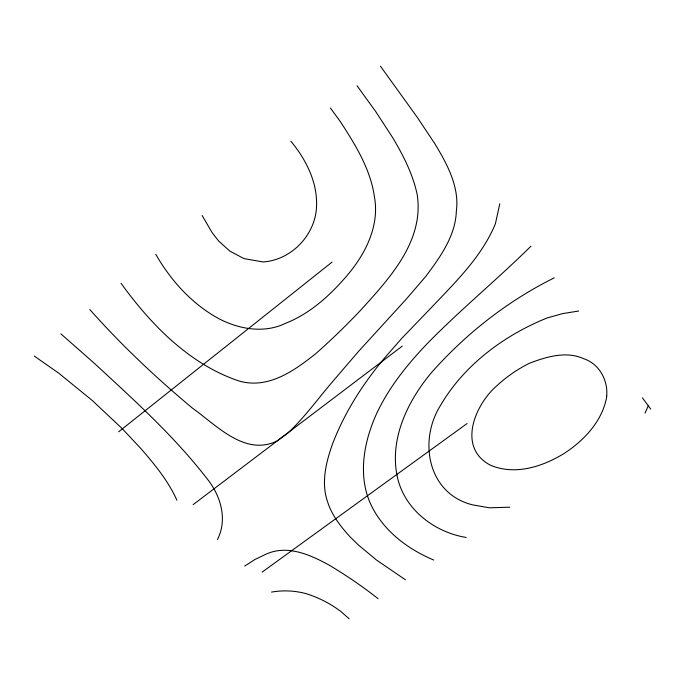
<?xml version="1.0" encoding="UTF-8"?>
<svg xmlns="http://www.w3.org/2000/svg" width="685" height="685" viewBox="0 0 685 685"><rect width="100%" height="100%" fill="white"/><g stroke="black" fill="none" stroke-linecap="round" stroke-linejoin="round"><path stroke-width="1.03" d="M499.802 203.762L495.392 223.79C481.855 256.515 456.064 281.501 432.158 306.752L401.804 338.313L384.122 358.503C362.853 383.951 344.709 412.284 332.782 443.315C326.111 461.699 320.854 482.771 327.601 501.831C331.754 515.223 340.77 526.637 350.121 536.903L358.092 544.703L376.279 559.876L405.374 579.75M217.41 539.549C227.822 519.427 220.673 495.794 207.341 479.038C174.178 436.105 133.592 399.578 93.845 362.879L60.837 333.809M645.047 413.115L648.284 405.794M530.969 246.172C496.574 280.165 459.001 310.81 425.351 345.591C406.179 365.91 388.549 388.087 376.647 413.534L376.647 413.534C363.273 442.887 356.919 478.935 372.88 508.527C385.749 532.613 408.936 549.618 433.725 560.039M118.642 431.807L332.019 262.124M193.153 504.622L402.275 346.113M262.175 572.078L467.059 423.553M244.699 566.05L254.957 559.491L265.609 554.37C287.263 544.207 310.536 554.893 329.733 565.45C346.499 575.563 362.75 586.557 378.111 598.699M554.251 277.845C507.636 300.972 465.731 333.809 431.276 372.828L430.796 373.402C407.541 401.581 389.602 438.546 397.112 475.878C403.748 508.878 434.016 532.202 466.202 537.46M578.637 311.033L562.633 313.602L547.058 317.986C504.014 335.359 463.985 365.088 440.369 405.648C418.235 441.08 427.851 493.748 472.487 504.836L489.313 507.799L509.734 507.191M271.517 592.097L273.64 591.754A64.852 52.659 -2.8 0 1 306.623 593.827C318.945 597.714 330.564 603.733 340.89 611.499L349.179 618.82M34.25 356.063L58.807 373.231L92.252 400.468L122.401 428.827L141.136 448.855C154.819 464.61 168.287 481.016 176.884 500.187M89.812 309.534C121.314 344.992 155.863 377.658 192.288 407.995C216.366 425.12 244.913 456.698 277.16 440.952L287.743 433.203C304.234 417.79 317.455 399.441 332.019 382.298L358.478 351.474L406.162 299.251L425.813 276.355C440.095 257.269 455.516 235.923 456.347 211.211C459.601 186.799 447.048 163.912 434.855 143.739L417.293 117.358L380.432 66.18M290.851 141.187C307.214 160.872 319.45 186.046 316.025 212.281C312.069 238.354 289.669 260.035 263.16 261.97L244.083 258.639L229.92 251.172L218.72 241.086L212.059 232.549L202.126 215.484M121.082 283.35C151.162 324.93 189.617 364.514 239.33 381.1C268.297 389.268 294.011 370.893 315.391 353.957C331.103 340.188 346.071 325.589 360.464 310.433C389.226 278.658 424.135 241.548 417.268 194.942L417.062 193.975C412.695 173.733 403.105 155.187 392.599 137.505L375.628 111.432L357.048 85.762M330.418 108.067L340.051 121.168C355.138 144.338 370.585 169.152 374.447 196.972C380.021 227.574 363.735 257.226 343.836 279.24C327.635 297.598 308.438 314.312 285.465 323.354C263.434 334.057 236.95 328.92 216.349 317.309C190.67 302.556 170.419 279.831 155.769 254.306M642.41 397.805L650.75 409.15M606.704 395.981L606.645 397.24C602.064 421.617 583.774 440.857 563.549 453.812C542.118 466.836 515.009 475.493 490.614 465.278L490.254 465.098C457.349 447.776 474.525 405.717 495.966 386.546C505.701 377.486 516.61 369.72 528.495 363.735L529.599 363.213C546.33 356.774 566.324 350.797 583.629 358.675C599.161 363.744 608.134 380.132 606.704 395.981"/></g></svg>
